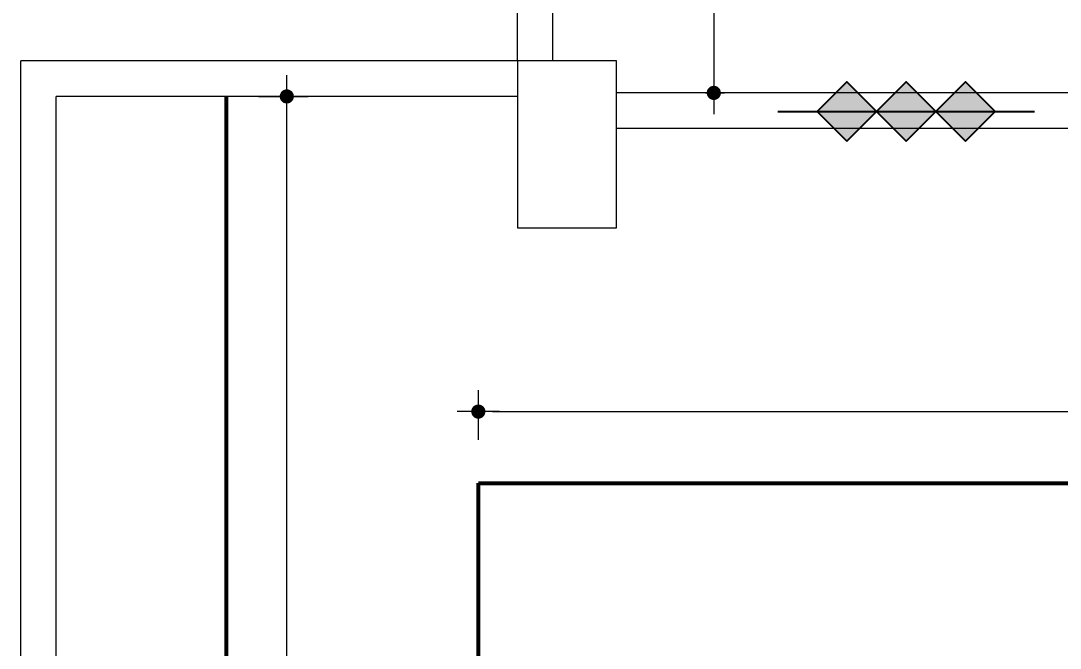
# Model space of a CAD drawing. Header units: inches. Extents: x -250485 to 735580, y -140410 to 288049.
# Drawn here: x 45419.6 to 45566.1, y 21610.7 to 21699.1 of the extents above; entities that cross this region are included whole.
import ezdxf

# ---------------------------------------------------------------- set-up
doc = ezdxf.new("R2010")
doc.units = ezdxf.units.IN
doc.header["$MEASUREMENT"] = 0
doc.header["$PDMODE"] = 35
doc.layers.get('0').update_dxf_attribs({"lineweight": 0})
doc.layers.get('Defpoints').update_dxf_attribs({"lineweight": 0})
for name, color, linetype, lineweight in [('COLUMN-2', 102, 'Continuous', 0), ('Layer1', 134, 'Continuous', 0), ('wall', 7, 'Continuous', 0), ('WALL (I)', 7, 'Continuous', 0)]:
    doc.layers.add(name, color=color, linetype=linetype, lineweight=lineweight)
doc.layers.add('fire rated wall', color=7, linetype='Continuous')
doc.styles.add('REG', font='times.ttf')
doc.dimstyles.new('Dim-Pres', dxfattribs={"dimtxt": 5.5, "dimasz": 2, "dimexe": 1.5, "dimexo": 1.5, "dimgap": 1, "dimtad": 3, "dimdec": 0, "dimzin": 3, "dimdsep": 46, "dimlunit": 4, "dimtxsty": 'REG', "dimblk": 'point', "dimcen": 2, "dimclrd": 256, "dimclre": 256, "dimclrt": 7, "dimadec": 0, "dimazin": 0, "dimtfac": 0.75, "dimtdec": 0, "dimtmove": 1, "dimatfit": 3, "dimldrblk": 'point', "dimfxl": 0, "dimtolj": 1, "dimtzin": 0, "dimlwd": -1, "dimlwe": -1, "dimarcsym": 1})

# ---------------------------------------------------------------- blocks, each defined once
blk = doc.blocks.new('dot')
at = {"color": 4}
for p, q in [((0, 1.5), (0, -1.5)), ((-1.5, 0), (1.5, 0))]:
    blk.add_line(p, q, dxfattribs=at)
at = {"color": 6, "const_width": 0.5}
blk.add_lwpolyline([(-0.25, 0, 1), (0.25, 0, 1)], format="xyb", close=True, dxfattribs=at)
blk = doc.blocks.new('point')
blk.add_blockref('dot', (0, 0))
blk = doc.blocks.new('*D613')
at = {"layer": 'Defpoints', "color": 0, "ltscale": 30, "transparency": 16777216}
for p in [(45514.56734631895, 21967.96433871157), (45514.56734631895, 21688.96433871155), (45517.26414356339, 21688.96433871155)]:
    blk.add_point(p, dxfattribs=at)
at = {"layer": 'Layer1', "ltscale": 30, "transparency": 16777216}
for p, q in [((45516.06734631895, 21967.96433871157), (45518.76414356339, 21967.96433871157)), ((45517.26414356339, 21965.96433871157), (45517.26414356339, 21690.96433871155)), ((45516.06734631895, 21688.96433871155), (45518.76414356339, 21688.96433871155))]:
    blk.add_line(p, q, dxfattribs=at)
at = {"layer": 'Layer1', "ltscale": 30, "transparency": 16777216, "xscale": 2, "yscale": 2, "zscale": 2}
for p, rotation in [((45517.26414356339, 21967.96433871157), 90), ((45517.26414356339, 21688.96433871155), 270)]:
    blk.add_blockref('point', p, dxfattribs=dict(at, rotation=rotation))
at = {"layer": 'Layer1', "color": 7, "ltscale": 30, "transparency": 16777216, "insert": (45513.72088473137, 21828.46433871157), "char_height": 5, "attachment_point": 5, "rotation": 90, "style": 'REG'}
blk.add_mtext('\\A1;23\'-3"', dxfattribs=at)
blk = doc.blocks.new('bfg')
at = {"layer": 'fire rated wall'}
h = blk.add_hatch(color=1, dxfattribs=at)
h.dxf.hatch_style = 1
h.paths.add_polyline_path([(9432308.674082786, -5613534.505642245), (9432321.426479785, -5613547.258039244), (9432334.178876786, -5613534.505642245)])
h.paths.add_polyline_path([(9432334.178876786, -5613534.505642245), (9432321.426479785, -5613521.753245245), (9432308.674082786, -5613534.505642245)])
h.paths.add_polyline_path([(9432334.178876786, -5613534.505642245), (9432359.683670785, -5613534.505642245), (9432346.931273786, -5613521.753245245)])
h.paths.add_polyline_path([(9432334.178876786, -5613534.505642245), (9432346.931273786, -5613547.258039244), (9432359.683670785, -5613534.505642245)])
at = {"layer": 'fire rated wall', "color": 1, "elevation": 4.752381534793134e-10}
for points in [[(9432321.426479785, -5613547.258039244), (9432334.178876786, -5613534.505642245), (9432321.426479785, -5613521.753245245), (9432308.674082786, -5613534.505642245)], [(9432346.931273786, -5613547.258039244), (9432359.683670785, -5613534.505642245), (9432346.931273786, -5613521.753245245), (9432334.178876786, -5613534.505642245)]]:
    blk.add_lwpolyline(points, close=True, dxfattribs=at)
blk.add_lwpolyline([(9432291.670886785, -5613534.505642245), (9432376.686866786, -5613534.505642245)], dxfattribs=at)
blk = doc.blocks.new('3HR RATE')
at = {"layer": 'fire rated wall', "xscale": 1.292997314696549, "yscale": 1.292997314696549, "zscale": 1.292997314696549}
for p in [(-12191616.17044229, 7245476.705624639), (-12191583.19281213, 7245476.705624639)]:
    blk.add_blockref('bfg', p, dxfattribs=at)
blk = doc.blocks.new('*D652')
at = {"layer": 'Defpoints', "color": 0, "ltscale": 30, "transparency": 16777216}
for p in [(45693.64320988327, 21683.96433871156), (45707.3952492537, 21678.46711314036), (45503.56734631895, 21208.46433871156)]:
    blk.add_point(p, dxfattribs=at)
at = {"layer": 'Layer1', "ltscale": 30, "transparency": 16777216}
for p, q in [((45703.68100821921, 21679.9518398956), (45708.78808964163, 21677.91034060714)), ((45518.061749067, 21204.82423365761), (45706.65288587608, 21676.60999262312)), ((45513.60514465489, 21204.45183989561), (45518.71222607731, 21202.41034060715))]:
    blk.add_line(p, q, dxfattribs=at)
at = {"layer": 'Layer1', "ltscale": 30, "transparency": 16777216, "xscale": 2, "yscale": 2, "zscale": 2}
for p, rotation in [((45707.3952492537, 21678.46711314036), 68.21148643820923), ((45517.31938568938, 21202.96711314037), 248.2114864382092)]:
    blk.add_blockref('point', p, dxfattribs=dict(at, rotation=rotation))
at = {"layer": 'Layer1', "color": 7, "ltscale": 30, "transparency": 16777216, "insert": (45609.06718813412, 21442.03230593752), "char_height": 5, "attachment_point": 5, "rotation": 68.21148643820923, "style": 'REG'}
blk.add_mtext('\\A1;42\'-8"', dxfattribs=at)
blk = doc.blocks.new('*D828')
at = {"layer": 'Defpoints', "color": 0, "ltscale": 30, "transparency": 16777216}
for p in [(45448.56734631895, 21688.46433871157), (45457.06734631895, 21688.46433871157), (45448.56734631895, 21189.96433871157)]:
    blk.add_point(p, dxfattribs=at)
at = {"layer": 'Layer1', "ltscale": 30, "transparency": 16777216}
for p, q in [((45453.06734631895, 21688.46433871157), (45458.56734631895, 21688.46433871157)), ((45457.06734631895, 21191.96433871157), (45457.06734631895, 21686.46433871157)), ((45453.06734631895, 21189.96433871157), (45458.56734631895, 21189.96433871157))]:
    blk.add_line(p, q, dxfattribs=at)
at = {"layer": 'Layer1', "ltscale": 30, "transparency": 16777216, "xscale": 2, "yscale": 2, "zscale": 2}
for p, rotation in [((45457.06734631895, 21688.46433871157), 90), ((45457.06734631895, 21189.96433871157), 270)]:
    blk.add_blockref('point', p, dxfattribs=dict(at, rotation=rotation))
at = {"layer": 'Layer1', "color": 7, "ltscale": 30, "transparency": 16777216, "insert": (45453.5168776816, 21439.21433871158), "char_height": 5, "attachment_point": 5, "rotation": 90, "style": 'REG'}
blk.add_mtext('\\A1;41\'-7"', dxfattribs=at)
blk = doc.blocks.new('*D829')
at = {"layer": 'Defpoints', "color": 0, "ltscale": 30, "transparency": 16777216}
for p in [(45689.22840450459, 21644.04439861857), (45484.06734631895, 21633.96433871157), (45689.22840450459, 21633.02033985619)]:
    blk.add_point(p, dxfattribs=at)
at = {"layer": 'Layer1', "ltscale": 30, "transparency": 16777216}
for p, q in [((45484.06734631895, 21640.04439861857), (45484.06734631895, 21645.54439861857)), ((45689.22840450459, 21640.04439861857), (45689.22840450459, 21645.54439861857)), ((45486.06734631895, 21644.04439861857), (45687.22840450459, 21644.04439861857))]:
    blk.add_line(p, q, dxfattribs=at)
at = {"layer": 'Layer1', "ltscale": 30, "transparency": 16777216, "xscale": 2, "yscale": 2, "zscale": 2, "rotation": 180}
blk.add_blockref('point', (45484.06734631895, 21644.04439861857), dxfattribs=at)
at = {"layer": 'Layer1', "ltscale": 30, "transparency": 16777216, "xscale": 2, "yscale": 2, "zscale": 2}
blk.add_blockref('point', (45689.22840450459, 21644.04439861857), dxfattribs=at)
at = {"layer": 'Layer1', "color": 7, "ltscale": 30, "transparency": 16777216, "insert": (45586.64787541177, 21647.59486725592), "char_height": 5, "attachment_point": 5, "style": 'REG'}
blk.add_mtext('\\A1;17\'-1"', dxfattribs=at)

msp = doc.modelspace()

# ---------------------------------------------------------------- linework, layer by layer
at = {"layer": 'COLUMN-2', "color": 7}
msp.add_lwpolyline([(45489.56734631895, 21669.96433871157), (45503.56734631895, 21669.96433871157), (45503.56734631895, 21693.46433871157), (45489.56734631895, 21693.46433871157)], close=True, dxfattribs=at)
at = {"layer": 'wall', "color": 75, "lineweight": 53, "ltscale": 100000}
for p, q in [((45448.56734631895, 21189.96433871157), (45448.56734631895, 21688.46433871157)), ((45484.06734631895, 21633.96433871157), (45689.22840450459, 21633.96433871157)), ((45484.06734631895, 21234.34450421194), (45484.06734631895, 21633.96433871157))]:
    msp.add_line(p, q, dxfattribs=at)
at = {"layer": 'WALL (I)', "color": 7, "ltscale": 30}
for p, q in [((45489.56734631895, 21693.46433871157), (45489.56734631895, 21913.46433871157)), ((45494.56734631895, 21693.46433871157), (45494.56734631895, 21913.46433871157)), ((45489.56734631895, 21693.46433871157), (45419.56734631895, 21693.46433871157)), ((45419.56734631898, 21184.96433871157), (45419.56734631895, 21693.46433871157)), ((45489.56734631895, 21693.46433871157), (45419.56734631895, 21693.46433871157)), ((45693.64320988327, 21688.96433871156), (45503.56734631895, 21688.96433871155)), ((45424.56734631897, 21189.96433871157), (45424.5673463189, 21688.46433871157)), ((45489.56734631895, 21688.46433871157), (45424.56734631895, 21688.46433871157)), ((45489.56734631895, 21688.46433871157), (45459.56734631895, 21688.46433871157)), ((45693.64320988327, 21683.96433871156), (45503.56734631895, 21683.96433871155))]:
    msp.add_line(p, q, dxfattribs=at)

# ---------------------------------------------------------------- block references
at = {"layer": 'Layer1', "xscale": 0.2533935670508072, "yscale": 0.2533935670526262, "zscale": 0.2533935670521235}
msp.add_blockref('3HR RATE', (44433.73225347768, 24931.89676741528), dxfattribs=at)

# ---------------------------------------------------------------- dimensions: what is measured, and where the dimension line sits
at = {"layer": 'Layer1', "ltscale": 30}
for base, p1, p2, picture, middle in [((45517.26414356339, 21688.96433871155), (45514.56734631895, 21967.96433871157), (45514.56734631895, 21688.96433871155), '*D613', (45513.72088473137, 21828.46433871157)), ((45457.06734631895, 21688.46433871157), (45448.56734631895, 21189.96433871157), (45448.56734631895, 21688.46433871157), '*D828', (45453.5168776816, 21439.21433871158))]:
    dim = msp.add_linear_dim(base=base, p1=p1, p2=p2, angle=90, dimstyle='Dim-Pres', override={"dimtxt": 5, "dimfxl": 4, "dimfxlon": 1}, dxfattribs=at)
    dim.commit()
    dim.dimension.update_dxf_attribs({"geometry": picture, "text_midpoint": middle})
dim = msp.add_aligned_dim(p1=(45503.56734631895, 21208.46433871157), p2=(45693.64320988327, 21683.96433871156), distance=-14.810066705677068, dimstyle='Dim-Pres', override={"dimtxt": 5, "dimfxl": 4, "dimfxlon": 1}, dxfattribs=at)
dim.commit()
dim.dimension.update_dxf_attribs({"geometry": '*D652', "text_midpoint": (45609.06718813412, 21442.03230593752)})
dim = msp.add_linear_dim(base=(45689.22840450459, 21644.04439861857), p1=(45484.06734631895, 21633.96433871157), p2=(45689.22840450459, 21633.02033985619), dimstyle='Dim-Pres', override={"dimtxt": 5, "dimfxl": 4, "dimfxlon": 1}, dxfattribs=at)
dim.commit()
dim.dimension.update_dxf_attribs({"geometry": '*D829', "text_midpoint": (45586.64787541177, 21647.59486725592)})

doc.saveas('drawing.dxf')
